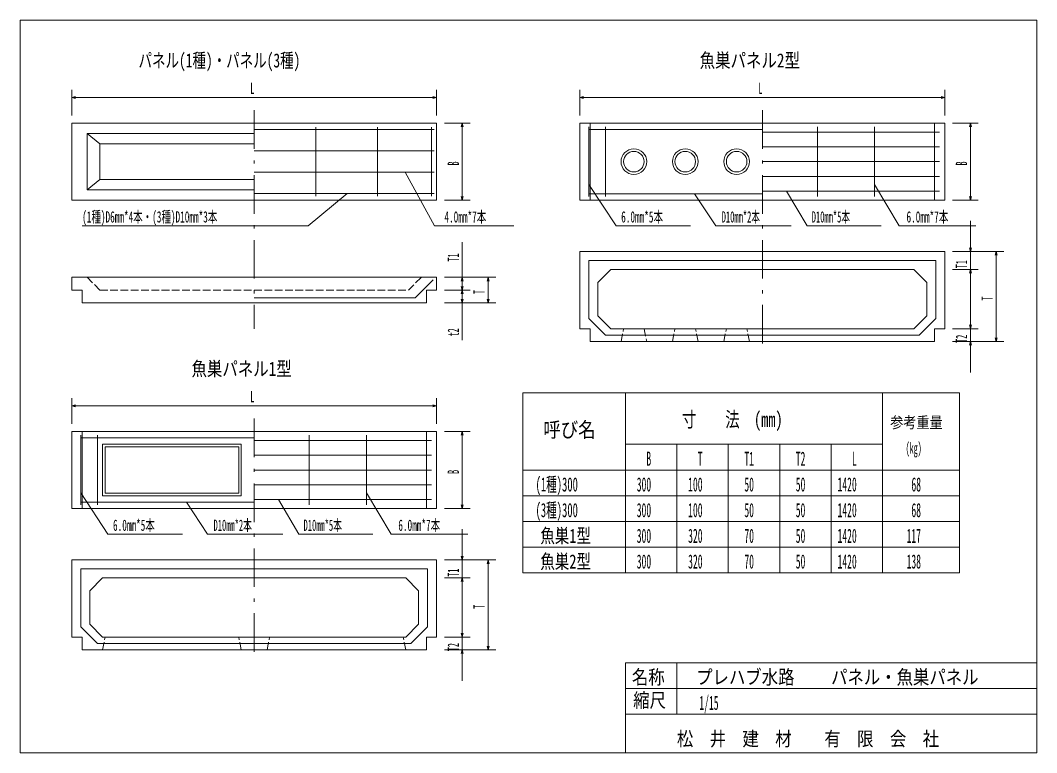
# Model space of a CAD drawing. Units: millimetres, scale not verified. Extents: x -25 to 3930, y 10 to 2860.
import ezdxf
from ezdxf.enums import TextEntityAlignment as Align

# ---------------------------------------------------------------- set-up
doc = ezdxf.new("R2010")
doc.units = ezdxf.units.MM
doc.header["$LTSCALE"] = 5
doc.linetypes.add('USER1', pattern=[8, 6, -2])
doc.linetypes.add('USER2', pattern=[50.5, 30, -9, 2.5, -9])
doc.layers.add('1', color=7, linetype='Continuous', lineweight=18)
doc.styles.add('ＭＳ ゴシック', font='')
doc.styles.get('ＭＳ ゴシック').set_extended_font_data('MS Gothic')

msp = doc.modelspace()

# ---------------------------------------------------------------- linework, layer by layer
at = {"layer": '1'}
for p, q in [((-25, 10), (-25, 2860)), ((-25, 2860), (3930, 2860)), ((3930, 2860), (3930, 310)), ((175, 2590), (175, 2490)), ((1595, 2590), (1595, 2490)), ((2152.5, 2590), (2152.5, 2490)), ((3572.5, 2590), (3572.5, 2490)), ((175, 2560), (189.489, 2563.882)), ((175, 2560), (1595, 2560)), ((175, 2560), (189.489, 2556.118)), ((1595, 2560), (1580.511, 2563.882)), ((1595, 2560), (1580.511, 2556.118)), ((2152.5, 2560), (2166.989, 2563.882)), ((2152.5, 2560), (3572.5, 2560)), ((2152.5, 2560), (2166.989, 2556.118)), ((3572.5, 2560), (3558.011, 2563.882)), ((3572.5, 2560), (3558.011, 2556.118)), ((175, 2460), (1595, 2460)), ((175, 2160), (175, 2460)), ((1595, 2460), (1595, 2160)), ((1725, 2460), (1625, 2460)), ((1695, 2460), (1691.118, 2445.511)), ((1695, 2460), (1695, 2160)), ((1695, 2460), (1698.882, 2445.511)), ((2152.5, 2460), (3572.5, 2460)), ((2152.5, 2160), (2152.5, 2460)), ((2192.5, 2160), (2192.5, 2460)), ((3532.5, 2460), (3532.5, 2160)), ((3532.5, 2460), (3532.5, 2160)), ((3572.5, 2460), (3572.5, 2160)), ((3702.5, 2460), (3602.5, 2460)), ((3672.5, 2460), (3668.618, 2445.511)), ((3672.5, 2460), (3672.5, 2160)), ((3672.5, 2460), (3676.382, 2445.511)), ((885, 2420), (235, 2420)), ((235, 2420), (235, 2200)), ((235, 2420), (285, 2380)), ((885, 2434.5), (1585, 2434.5)), ((1125, 2444.5), (1125, 2175.5)), ((1365, 2175.5), (1365, 2444.5)), ((1575, 2444.5), (1575, 2175.5)), ((2187.5, 2175), (2187.5, 2445)), ((2187.5, 2435), (2862.5, 2435)), ((2252.5, 2445), (2252.5, 2175)), ((2862.5, 2425), (3552.5, 2425)), ((3076.5, 2175), (3076.5, 2445)), ((3299.5, 2445), (3299.5, 2175)), ((285, 2380), (885, 2380)), ((285, 2380), (285, 2240)), ((1585, 2351.5), (885, 2351.5)), ((3552.5, 2368), (2862.5, 2368)), ((2862.5, 2310), (3552.5, 2310)), ((885, 2268.5), (1585, 2268.5)), ((1472.922, 2268.5), (1587.091, 2060)), ((235, 2200), (285, 2240)), ((885, 2240), (285, 2240)), ((2187.5, 2221.43), (2293, 2060)), ((3552.5, 2252), (2862.5, 2252)), ((3299.5, 2221.43), (3395, 2060)), ((235, 2200), (885, 2200)), ((1585, 2185.5), (885, 2185.5)), ((1247.014, 2185.5), (1095.228, 2060)), ((2862.5, 2185), (2187.5, 2185)), ((2598.894, 2185), (2681.484, 2060)), ((2862.5, 2195), (3552.5, 2195)), ((2956.505, 2195), (3036.666, 2060)), ((1595, 2160), (175, 2160)), ((1725, 2160), (1625, 2160)), ((1695, 2160), (1691.118, 2174.489)), ((1695, 2160), (1698.882, 2174.489)), ((3572.5, 2160), (2152.5, 2160)), ((3702.5, 2160), (3602.5, 2160)), ((3672.5, 2160), (3668.618, 2174.489)), ((3672.5, 2160), (3676.382, 2174.489)), ((1095.228, 2060), (215.7, 2060)), ((1587.091, 2060), (1895.341, 2060)), ((2293, 2060), (2583.141, 2060)), ((2681.484, 2060), (2974.376, 2060)), ((3036.666, 2060), (3324.701, 2060)), ((3395, 2060), (3693.395, 2060)), ((3672.5, 2080), (3672.5, 1770)), ((1695, 1996.673), (1695, 1810)), ((2152.5, 1960), (3572.5, 1960)), ((2152.5, 1660), (2152.5, 1960)), ((3572.5, 1960), (3572.5, 1660)), ((3802.5, 1960), (3602.5, 1960)), ((3702.5, 1960), (3602.5, 1960)), ((3672.5, 1960), (3668.618, 1974.489)), ((3672.5, 1960), (3676.382, 1974.489)), ((3772.5, 1960), (3768.618, 1945.511)), ((3772.5, 1960), (3772.5, 1610)), ((3772.5, 1960), (3776.382, 1945.511)), ((2187.5, 1699.745), (2187.5, 1925)), ((2187.5, 1925), (2862.5, 1925)), ((3537.5, 1925), (2862.5, 1925)), ((3537.5, 1699.745), (3537.5, 1925)), ((175, 1860), (175, 1810)), ((1595, 1860), (175, 1860)), ((1595, 1810), (1595, 1860)), ((1825, 1860), (1625, 1860)), ((1725, 1860), (1625, 1860)), ((1695, 1860), (1691.118, 1845.511)), ((1695, 1860), (1698.882, 1845.511)), ((1795, 1860), (1791.118, 1845.511)), ((1795, 1860), (1795, 1760)), ((1795, 1860), (1798.882, 1845.511)), ((2222.5, 1840), (2272.5, 1890)), ((2272.5, 1890), (3452.5, 1890)), ((3452.5, 1890), (3502.5, 1840)), ((3702.5, 1890), (3602.5, 1890)), ((3672.5, 1890), (3668.618, 1875.511)), ((3672.5, 1890), (3676.382, 1875.511)), ((1511.569, 1780), (1581.569, 1850)), ((1695, 1810), (1691.118, 1824.489)), ((1695, 1810), (1698.882, 1824.489)), ((2222.5, 1840), (2222.5, 1710)), ((3502.5, 1840), (3502.5, 1710)), ((175, 1810), (215, 1810)), ((215, 1810), (215, 1760)), ((885, 1780), (1511.569, 1780)), ((1555, 1760), (1555, 1810)), ((1555, 1810), (1595, 1810)), ((1725, 1810), (1625, 1810)), ((1725, 1810), (1625, 1810)), ((1695, 1810), (1691.118, 1795.511)), ((1695, 1810), (1695, 1615)), ((1695, 1810), (1698.882, 1795.511)), ((3672.5, 1780), (3672.5, 1490)), ((215, 1760), (1555, 1760)), ((1825, 1760), (1625, 1760)), ((1725, 1760), (1625, 1760)), ((1695, 1760), (1691.118, 1774.489)), ((1695, 1760), (1698.882, 1774.489)), ((1795, 1760), (1791.118, 1774.489)), ((1795, 1760), (1798.882, 1774.489)), ((2272.5, 1660), (2222.5, 1710)), ((3452.5, 1660), (3502.5, 1710)), ((2252.245, 1635), (2187.5, 1699.745)), ((3472.755, 1635), (3537.5, 1699.745)), ((3672.5, 1660), (3668.618, 1674.489)), ((3672.5, 1660), (3676.382, 1674.489)), ((2192.5, 1660), (2152.5, 1660)), ((2192.5, 1610), (2192.5, 1660)), ((2252.245, 1635), (2862.5, 1635)), ((3452.5, 1660), (2272.5, 1660)), ((3472.755, 1635), (2862.5, 1635)), ((3572.5, 1660), (3532.5, 1660)), ((3532.5, 1660), (3532.5, 1610)), ((3702.5, 1660), (3602.5, 1660)), ((3772.5, 1610), (3768.618, 1624.489)), ((3772.5, 1610), (3776.382, 1624.489)), ((3532.5, 1610), (2192.5, 1610)), ((3802.5, 1610), (3602.5, 1610)), ((3702.5, 1610), (3602.5, 1610)), ((3672.5, 1610), (3668.618, 1595.511)), ((3672.5, 1610), (3676.382, 1595.511)), ((175, 1390), (175, 1290)), ((1595, 1390), (1595, 1290)), ((1930, 1410), (2330, 1410)), ((1930, 1410), (1930, 1310)), ((2330, 1295.782), (2330, 1410)), ((2330, 1410), (3330, 1410)), ((3330, 1410), (3630, 1410)), ((3330, 1410), (3330, 810)), ((3630, 1410), (3630, 1310)), ((175, 1360), (189.489, 1363.882)), ((175, 1360), (1595, 1360)), ((175, 1360), (189.489, 1356.118)), ((1595, 1360), (1580.511, 1363.882)), ((1595, 1360), (1580.511, 1356.118)), ((1930, 1310), (1930, 810)), ((2330, 1310), (2330, 810)), ((3630, 1310), (3630, 810)), ((175, 1260), (1595, 1260)), ((175, 960), (175, 1260)), ((210, 975), (210, 1245)), ((210, 1235), (885, 1235)), ((215, 960), (215, 1260)), ((275, 1245), (275, 975)), ((1099, 975), (1099, 1245)), ((1322, 1245), (1322, 975)), ((1555, 1260), (1555, 960)), ((1595, 1260), (1595, 960)), ((1725, 1260), (1625, 1260)), ((1695, 1260), (1691.118, 1245.511)), ((1695, 1260), (1695, 960)), ((1695, 1260), (1698.882, 1245.511)), ((295, 1210), (835, 1210)), ((295, 1210), (295, 1010)), ((305, 1020), (305, 1200)), ((305, 1200), (825, 1200)), ((825, 1200), (825, 1020)), ((835, 1010), (835, 1210)), ((885, 1225), (1575, 1225)), ((2330, 1210), (3330, 1210)), ((2530, 1210), (2530, 810)), ((2730, 810), (2730, 1210)), ((2930, 1210), (2930, 810)), ((3130, 810), (3130, 1210)), ((1575, 1168), (885, 1168)), ((885, 1110), (1575, 1110)), ((1930, 1110), (2330, 1110)), ((1930, 1110), (3330, 1110)), ((3330, 1110), (3630, 1110)), ((1575, 1052), (885, 1052)), ((210, 1021.43), (315.5, 860)), ((295, 1010), (835, 1010)), ((825, 1020), (305, 1020)), ((885, 995), (1575, 995)), ((979.005, 995), (1059.166, 860)), ((1322, 1021.43), (1417.5, 860)), ((1930, 1010), (2330, 1010)), ((2330, 1010), (3330, 1010)), ((3330, 1010), (3630, 1010)), ((1595, 960), (175, 960)), ((885, 985), (210, 985)), ((621.394, 985), (703.984, 860)), ((1725, 960), (1625, 960)), ((1695, 960), (1691.118, 974.489)), ((1695, 960), (1698.882, 974.489)), ((1930, 910), (2330, 910)), ((2330, 910), (3330, 910)), ((3330, 910), (3630, 910)), ((1695, 880), (1695, 570)), ((315.5, 860), (605.641, 860)), ((703.984, 860), (996.876, 860)), ((1059.166, 860), (1347.201, 860)), ((1417.5, 860), (1715.895, 860)), ((1930, 810), (3330, 810)), ((1930, 810), (1930, 710)), ((2330, 810), (2330, 710)), ((2530, 810), (2530, 710)), ((2730, 810), (2730, 710)), ((2930, 810), (2930, 710)), ((3130, 810), (3130, 710)), ((3330, 810), (3630, 810)), ((3330, 810), (3330, 710)), ((3630, 710), (3630, 810)), ((175, 760), (1595, 760)), ((175, 460), (175, 760)), ((1595, 760), (1595, 460)), ((1825, 760), (1625, 760)), ((1725, 760), (1625, 760)), ((1695, 760), (1691.118, 774.489)), ((1695, 760), (1698.882, 774.489)), ((1795, 760), (1791.118, 745.511)), ((1795, 760), (1795, 410)), ((1795, 760), (1798.882, 745.511)), ((210, 499.745), (210, 725)), ((210, 725), (885, 725)), ((1560, 725), (885, 725)), ((1560, 499.745), (1560, 725)), ((245, 640), (295, 690)), ((295, 690), (1475, 690)), ((1475, 690), (1525, 640)), ((1725, 690), (1625, 690)), ((1695, 690), (1691.118, 675.511)), ((1695, 690), (1698.882, 675.511)), ((1930, 710), (3630, 710)), ((245, 640), (245, 510)), ((1525, 640), (1525, 510)), ((1695, 580), (1695, 290)), ((274.745, 435), (210, 499.745)), ((295, 460), (245, 510)), ((1475, 460), (1525, 510)), ((1495.255, 435), (1560, 499.745)), ((215, 460), (175, 460)), ((215, 410), (215, 460)), ((1475, 460), (295, 460)), ((1595, 460), (1555, 460)), ((1555, 460), (1555, 410)), ((1725, 460), (1625, 460)), ((1695, 460), (1691.118, 474.489)), ((1695, 460), (1698.882, 474.489)), ((1555, 410), (215, 410)), ((274.745, 435), (885, 435)), ((1495.255, 435), (885, 435)), ((1825, 410), (1625, 410)), ((1725, 410), (1625, 410)), ((1695, 410), (1691.118, 395.511)), ((1695, 410), (1698.882, 395.511)), ((1795, 410), (1791.118, 424.489)), ((1795, 410), (1798.882, 424.489)), ((2330, 360), (3930, 360)), ((2330, 360), (2330, 160)), ((2530, 360), (2530, 160)), ((3930, 160), (3930, 310)), ((2730, 260), (2330, 260)), ((2730, 260), (3930, 260)), ((2330, 160), (2330, 10)), ((2330, 160), (3930, 160)), ((3930, 160), (3930, 10)), ((3930, 10), (-25, 10))]:
    msp.add_line(p, q, dxfattribs=at)
at = {"layer": '1', "linetype": 'USER2'}
for p, q in [((885, 2510), (885, 1660)), ((2862.5, 2510), (2862.5, 1560)), ((885, 1310), (885, 360))]:
    msp.add_line(p, q, dxfattribs=at)
at = {"layer": '1', "linetype": 'USER1'}
for p, q in [((235, 1860), (285, 1810)), ((1485, 1810), (1535, 1860)), ((285, 1810), (1485, 1810)), ((2312.5, 1610), (2322.5, 1660)), ((2402.5, 1660), (2412.5, 1610)), ((2512.5, 1610), (2522.5, 1660)), ((2612.5, 1610), (2602.5, 1660)), ((2712.5, 1610), (2722.5, 1660)), ((2812.5, 1610), (2802.5, 1660)), ((295, 410), (305, 460)), ((835, 410), (825, 460)), ((935, 410), (945, 460)), ((1475, 410), (1465, 460))]:
    msp.add_line(p, q, dxfattribs=at)
at = {"layer": '1'}
for centre, radius in [((2362.5, 2310), 50), ((2362.5, 2310), 40), ((2562.5, 2310), 50), ((2562.5, 2310), 40), ((2762.5, 2310), 50), ((2762.5, 2310), 40)]:
    msp.add_circle(centre, radius, dxfattribs=at)

# ---------------------------------------------------------------- texts
at = {"layer": '1', "style": 'ＭＳ ゴシック'}
for s, height, width, p in [('パネル(1種)・パネル(3種)', 54.99, 0.7, (435, 2660)), ('魚巣パネル2型', 54.99, 0.8, (2618.75, 2660)), ('L', 43.99, 0.5, (870, 2560)), ('L', 43.99, 0.5, (2847.5, 2560)), ('(1種)D6mm*4本・(3種)D10mm*3本', 43.99, 0.6, (215.7, 2060)), ('4.0mm*7本', 43.99, 0.6, (1625.341, 2060)), ('6.0mm*5本', 43.99, 0.6, (2313.141, 2060)), ('D10mm*2本', 43.99, 0.55, (2704.376, 2060)), ('D10mm*5本', 43.99, 0.55, (3054.701, 2060)), ('6.0mm*7本', 43.99, 0.6, (3423.395, 2060)), ('魚巣パネル1型', 54.99, 0.8, (641.25, 1460)), ('L', 43.99, 0.5, (870, 1360)), ('寸\u3000\u3000法\u3000(mm)', 58.65, 0.7, (2550, 1260)), ('参考重量', 43.99, 0.85, (3360, 1260)), ('呼び名', 58.65, 0.85, (2010, 1220)), ('(kg)', 43.99, 0.5, (3420, 1160)), ('B', 54.99, 0.5, (2411.25, 1110)), ('T', 54.99, 0.5, (2611.25, 1110)), ('T1', 54.99, 0.5, (2792.5, 1110)), ('T2', 54.99, 0.5, (2992.5, 1110)), ('L', 54.99, 0.5, (3211.25, 1110)), ('(1種)300', 54.99, 0.55, (1980, 1010)), ('300', 54.99, 0.5, (2373.75, 1010)), ('100', 54.99, 0.5, (2573.75, 1010)), ('50', 54.99, 0.5, (2792.5, 1010)), ('50', 54.99, 0.5, (2992.5, 1010)), ('1420', 54.99, 0.5, (3155, 1010)), ('68', 54.99, 0.5, (3442.5, 1010)), ('(3種)300', 54.99, 0.55, (1980, 910)), ('300', 54.99, 0.5, (2373.75, 910)), ('100', 54.99, 0.5, (2573.75, 910)), ('50', 54.99, 0.5, (2792.5, 910)), ('50', 54.99, 0.5, (2992.5, 910)), ('1420', 54.99, 0.5, (3155, 910)), ('68', 54.99, 0.5, (3442.5, 910)), ('6.0mm*5本', 43.99, 0.6, (335.641, 860)), ('D10mm*2本', 43.99, 0.55, (726.876, 860)), ('D10mm*5本', 43.99, 0.55, (1077.201, 860)), ('6.0mm*7本', 43.99, 0.6, (1445.895, 860)), ('魚巣1型', 54.99, 0.75, (1998.75, 810)), ('300', 54.99, 0.5, (2373.75, 810)), ('320', 54.99, 0.5, (2573.75, 810)), ('70', 54.99, 0.5, (2792.5, 810)), ('50', 54.99, 0.5, (2992.5, 810)), ('1420', 54.99, 0.5, (3155, 810)), ('117', 54.99, 0.5, (3423.75, 810)), ('魚巣2型', 54.99, 0.75, (1998.75, 710)), ('300', 54.99, 0.5, (2373.75, 710)), ('320', 54.99, 0.5, (2573.75, 710)), ('70', 54.99, 0.5, (2792.5, 710)), ('50', 54.99, 0.5, (2992.5, 710)), ('1420', 54.99, 0.5, (3155, 710)), ('138', 54.99, 0.5, (3423.75, 710)), ('名称', 54.99, 0.85, (2355, 260)), ('プレハブ水路', 54.99, 0.85, (2605, 260)), ('パネル・魚巣パネル', 54.99, 0.85, (3130, 260)), ('縮尺', 54.99, 0.85, (2360, 170)), ('1/15', 54.99, 0.5, (2617.322, 160)), ('松\u3000井\u3000建\u3000材\u3000\u3000有\u3000限\u3000会\u3000社', 54.99, 0.85, (2530, 20))]:
    msp.add_text(s, height=height, dxfattribs=dict(at, width=width)).set_placement(p, align=Align.BOTTOM_LEFT)
at = {"layer": '1', "style": 'ＭＳ ゴシック', "width": 0.5}
for s, p in [('B', (1695, 2295)), ('B', (3672.5, 2295)), ('T1', (1695, 1921.673)), ('T1', (3672.5, 1895)), ('T', (1795, 1795)), ('T', (3772.5, 1770)), ('t2', (1695, 1630)), ('T2', (3672.5, 1605)), ('B', (1695, 1095)), ('T1', (1695, 695)), ('T', (1795, 570)), ('T2', (1695, 405))]:
    msp.add_text(s, height=43.99, rotation=90, dxfattribs=at).set_placement(p, align=Align.BOTTOM_LEFT)

doc.saveas('drawing.dxf')
